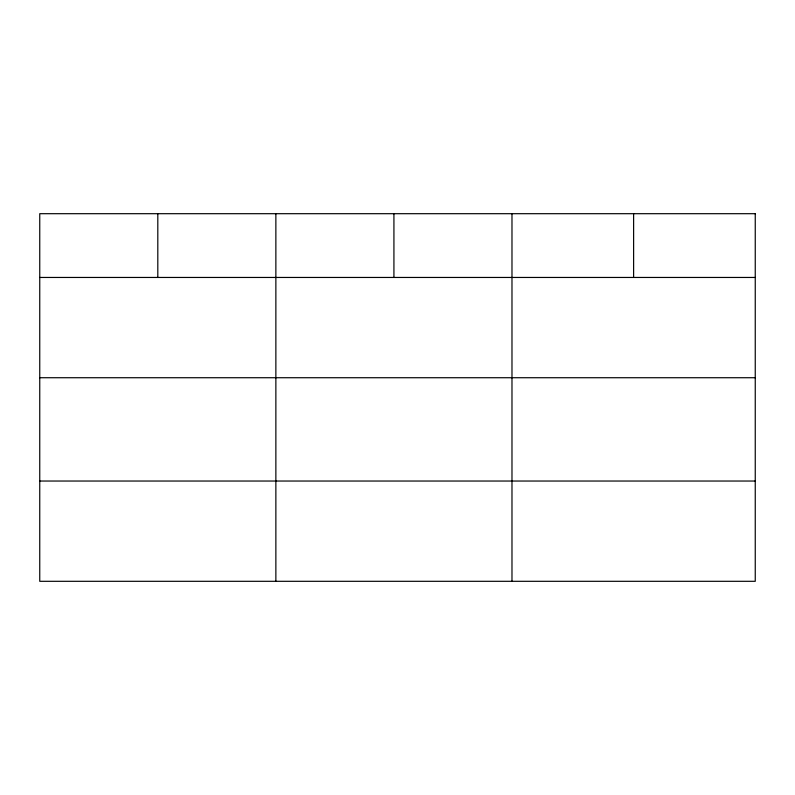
<?xml version="1.0" encoding="UTF-8"?>
<svg xmlns="http://www.w3.org/2000/svg" width="795" height="795" viewBox="0 0 795 795"><rect width="100%" height="100%" fill="white"/><g stroke="black" fill="none" stroke-linecap="round" stroke-linejoin="round"><path stroke-width="1.19" d="M39.75 277.455L755.25 277.455M39.75 377.724L755.25 377.724M39.75 481.035L755.25 481.035M633.615 213.696L633.615 277.455M511.98 213.696L511.98 581.304M393.923 213.696L393.923 277.455M275.865 213.696L275.865 581.304M157.808 213.696L157.808 277.455M755.25 213.696L39.75 213.696L39.75 581.304L755.25 581.304L755.25 213.696"/></g></svg>
